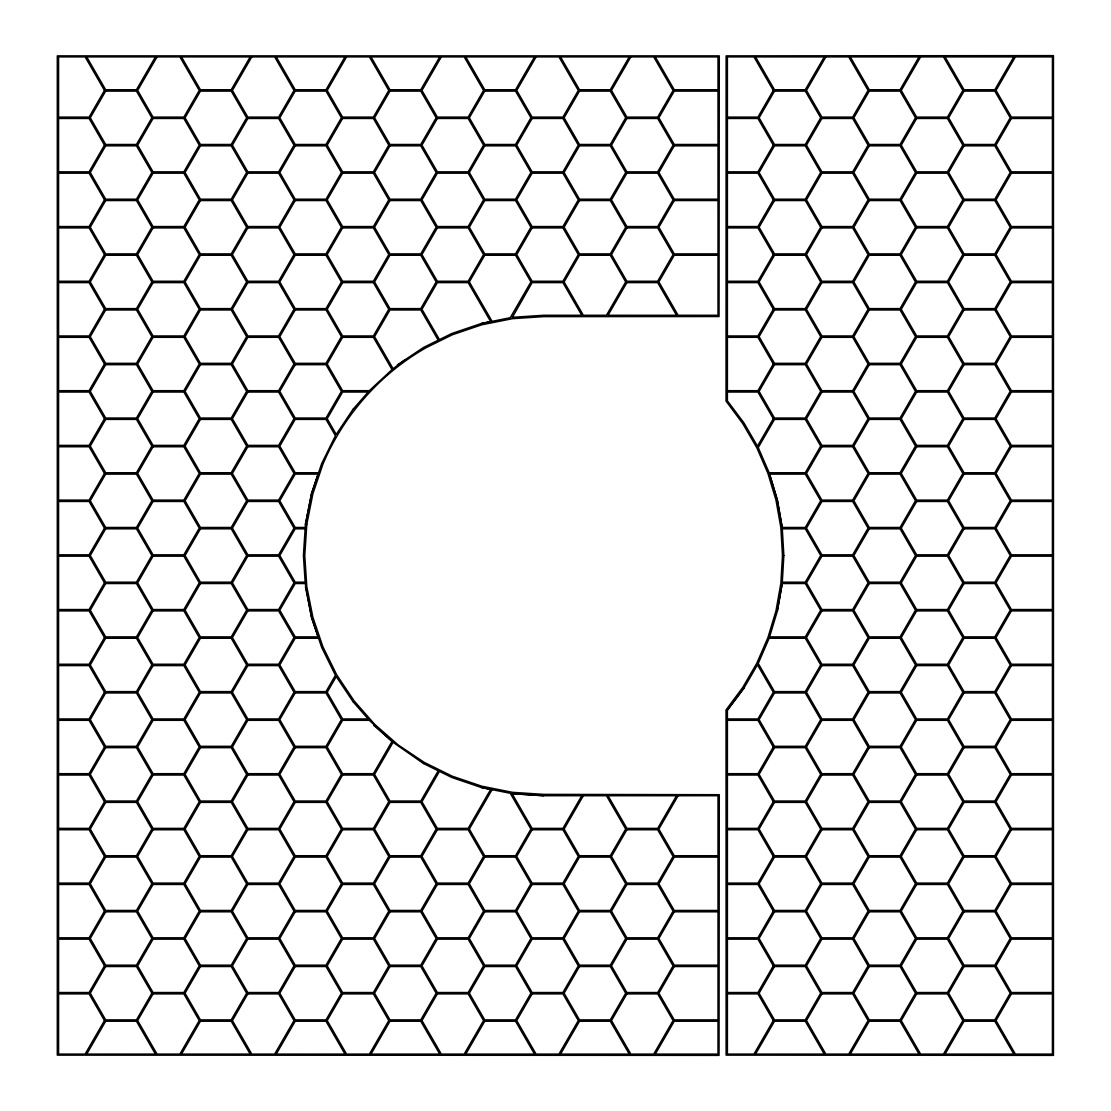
<?xml version="1.0" encoding="UTF-8"?>
<svg xmlns="http://www.w3.org/2000/svg" width="1111" height="1111" viewBox="0 0 1111 1111"><rect width="100%" height="100%" fill="white"/><g stroke="black" fill="none" stroke-linecap="round" stroke-linejoin="round"><path stroke-width="1.5" d="M305.456 524.239L305.247 527.475L295.193 527.475L279.778 500.783L295.193 474.105L318.121 474.105L311.594 493.423L305.469 524.184L311.594 493.423L318.121 474.105M777.311 611.106L782.2 583.525L805.308 583.525L820.71 610.217L805.308 636.895L769.562 636.895L777.297 611.217L782.186 583.608M782.186 527.433L777.311 499.894L769.562 474.105L805.308 474.105L820.71 500.783L805.308 527.475L782.2 527.475L777.311 499.894M321.718 463.537L335.439 435.72L326.009 419.389L295.193 419.389L279.778 446.08L295.193 472.758L318.579 472.758L321.69 463.606M743.898 688.14L757.466 664.809L773.325 692.278L757.924 718.97L727.386 718.97L727.386 710.165L743.939 688.07L727.386 710.165M392.044 741.384L373.393 773.687L342.577 773.687L327.162 746.995L342.577 720.303L369.338 720.303L392.044 741.384L373.824 725.372M490.687 789.365L468.162 828.389L437.345 828.389L421.93 801.711L439.442 771.381L451.788 777.464L481.369 787.505L490.687 789.365L481.424 787.491M353.006 409.334L336.23 434.429L327.162 418.722L342.577 392.03L368.172 392.03L353.104 409.237M397.432 364.908L423.444 347.521L438.234 340.202L420.777 309.955L389.961 309.955L374.546 336.647L393.072 368.713L405.001 359.839M481.424 323.509L490.687 321.635L468.162 282.611L437.345 282.611L421.93 309.289L439.442 339.619L451.788 333.536L481.369 323.495L490.687 321.635M512.324 317.343L543.543 315.288L581.789 315.288L562.916 282.611L532.1 282.611L512.365 317.343M512.31 793.671L543.626 795.712L581.789 795.712L562.916 828.389L532.1 828.389L512.018 793.615L543.626 795.712M318.121 636.895L295.193 636.895L279.778 610.217L295.193 583.525L305.247 583.525L311.594 617.633L318.121 636.895L311.594 617.577L305.456 586.761M423.555 763.549L438.234 770.798L420.777 801.045L389.961 801.045L374.546 774.353L393.072 742.287L423.458 763.479M777.256 499.742L769.562 474.105M353.104 701.763L336.244 676.571L327.162 692.278L342.577 718.97L368.172 718.97L353.006 701.666M321.718 647.463L335.439 675.28L326.009 691.611L295.193 691.611L279.778 664.92L295.193 638.242L318.579 638.242L321.69 647.394M782.505 555.514L780.866 583.4L775.992 610.897L767.937 637.631L756.813 663.253L742.787 687.403L726.052 709.943L726.136 1055.117L1053.45 1055.367L1053.45 55.633L726.136 55.883L726.052 401.057L742.787 423.597L756.827 447.747L767.937 473.369L775.992 500.103L780.866 527.6L782.505 555.514M783.838 555.583L782.283 582.192L805.308 582.192L820.71 555.5L805.308 528.808L782.283 528.808L783.838 555.417M305.164 528.808L303.428 555.417L305.164 582.192L295.193 582.192L279.778 555.5L295.193 528.808L305.164 528.808M306.789 524.35L304.747 555.528L306.789 586.65L312.885 617.299L322.926 646.894L336.744 674.919L354.103 700.902L374.699 724.4L398.196 744.995L424.18 762.368L452.191 776.186L481.771 786.227L512.477 792.337L543.654 794.379L719.275 794.712L719.025 1055.367L57.314 1055.117L57.314 55.883L719.275 55.883L719.025 316.538L543.612 316.621L512.477 318.663L481.771 324.773L452.233 334.8L426.652 347.396C380.42 373.477 343.591 415.167 322.94 464.065L312.899 493.659L306.789 524.35M769.131 638.242L758.216 663.42L774.492 691.611L805.308 691.611L820.71 664.92L805.308 638.242L769.131 638.242M104.503 90.435L89.088 117.127L58.564 117.127L58.564 56.883L85.13 56.883L104.503 90.435M105.656 91.102L90.255 117.794L105.656 144.486L136.472 144.486L151.888 117.794L136.472 91.102L105.656 91.102M104.503 145.152L89.088 171.844L58.564 171.844L58.564 118.46L89.088 118.46L104.503 145.152M155.457 56.883L136.472 89.769L105.656 89.769L86.672 56.883L155.457 56.883M105.656 145.819L90.255 172.511L105.656 199.202L136.472 199.202L151.888 172.511L136.472 145.819L105.656 145.819M157.012 56.883L137.639 90.435L153.04 117.127L183.857 117.127L199.272 90.435L179.899 56.883L157.012 56.883M104.503 199.869L89.088 226.547L58.564 226.547L58.564 173.177L89.088 173.177L104.503 199.869M105.656 200.535L90.255 227.227L105.656 253.905L136.472 253.905L151.888 227.227L136.472 200.535L105.656 200.535M153.04 118.46L137.639 145.152L153.04 171.844L183.857 171.844L199.272 145.152L183.857 118.46L153.04 118.46M104.503 254.572L89.088 281.264L58.564 281.264L58.564 227.894L89.088 227.894L104.503 254.572M105.656 255.252L90.255 281.93L105.656 308.622L136.472 308.622L151.888 281.93L136.472 255.252L105.656 255.252M153.04 173.177L137.639 199.869L153.04 226.547L183.857 226.547L199.272 199.869L183.857 173.177L153.04 173.177M200.424 91.102L185.023 117.794L200.424 144.486L231.241 144.486L246.656 117.794L231.241 91.102L200.424 91.102M104.503 309.289L89.088 335.98L58.564 335.98L58.564 282.611L89.088 282.611L104.503 309.289M250.225 56.883L231.241 89.769L200.424 89.769L181.44 56.883L250.225 56.883M105.656 309.955L90.255 336.647L105.656 363.339L136.472 363.339L151.888 336.647L136.472 309.955L105.656 309.955M153.04 227.894L137.639 254.572L153.04 281.264L183.857 281.264L199.272 254.572L183.857 227.894L153.04 227.894M200.424 145.819L185.023 172.511L200.424 199.202L231.241 199.202L246.656 172.511L231.241 145.819L200.424 145.819M251.766 56.883L232.393 90.435L247.809 117.127L278.625 117.127L294.026 90.435L274.667 56.883L251.766 56.883M104.503 364.005L89.088 390.697L58.564 390.697L58.564 337.313L89.088 337.313L104.503 364.005M105.656 364.672L90.255 391.364L105.656 418.055L136.472 418.055L151.888 391.364L136.472 364.672L105.656 364.672M153.04 282.611L137.639 309.289L153.04 335.98L183.857 335.98L199.272 309.289L183.857 282.611L153.04 282.611M200.424 200.535L185.023 227.227L200.424 253.905L231.241 253.905L246.656 227.227L231.241 200.535L200.424 200.535M247.809 118.46L232.393 145.152L247.809 171.844L278.625 171.844L294.026 145.152L278.625 118.46L247.809 118.46M104.503 418.722L89.088 445.4L58.564 445.4L58.564 392.03L89.088 392.03L104.503 418.722M105.656 419.389L90.255 446.08L105.656 472.758L136.472 472.758L151.888 446.08L136.472 419.389L105.656 419.389M153.04 337.313L137.639 364.005L153.04 390.697L183.857 390.697L199.272 364.005L183.857 337.313L153.04 337.313M200.424 255.252L185.023 281.93L200.424 308.622L231.241 308.622L246.656 281.93L231.241 255.252L200.424 255.252M247.809 173.177L232.393 199.869L247.809 226.547L278.625 226.547L294.026 199.869L278.625 173.177L247.809 173.177M295.193 91.102L279.778 117.794L295.193 144.486L326.009 144.486L341.41 117.794L326.009 91.102L295.193 91.102M104.503 473.425L89.088 500.117L58.564 500.117L58.564 446.747L89.088 446.747L104.503 473.425M344.993 56.883L326.009 89.769L295.193 89.769L276.208 56.883L344.993 56.883M105.656 474.105L90.255 500.783L105.656 527.475L136.472 527.475L151.888 500.783L136.472 474.105L105.656 474.105M153.04 392.03L137.639 418.722L153.04 445.4L183.857 445.4L199.272 418.722L183.857 392.03L153.04 392.03M200.424 309.955L185.023 336.647L200.424 363.339L231.241 363.339L246.656 336.647L231.241 309.955L200.424 309.955M247.809 227.894L232.393 254.572L247.809 281.264L278.625 281.264L294.026 254.572L278.625 227.894L247.809 227.894M295.193 145.819L279.778 172.511L295.193 199.202L326.009 199.202L341.41 172.511L326.009 145.819L295.193 145.819M346.535 56.883L327.162 90.435L342.577 117.127L373.393 117.127L388.794 90.435L369.435 56.883L346.535 56.883M104.503 528.142L89.088 554.833L58.564 554.833L58.564 501.45L89.088 501.45L104.503 528.142M105.656 528.808L90.255 555.5L105.656 582.192L136.472 582.192L151.888 555.5L136.472 528.808L105.656 528.808M153.04 446.747L137.639 473.425L153.04 500.117L183.857 500.117L199.272 473.425L183.857 446.747L153.04 446.747M200.424 364.672L185.023 391.364L200.424 418.055L231.241 418.055L246.656 391.364L231.241 364.672L200.424 364.672M247.809 282.611L232.393 309.289L247.809 335.98L278.625 335.98L294.026 309.289L278.625 282.611L247.809 282.611M295.193 200.535L279.778 227.227L295.193 253.905L326.009 253.905L341.41 227.227L326.009 200.535L295.193 200.535M342.577 118.46L327.162 145.152L342.577 171.844L373.393 171.844L388.794 145.152L373.393 118.46L342.577 118.46M104.503 582.858L89.088 609.55L58.564 609.55L58.564 556.167L89.088 556.167L104.503 582.858M105.656 583.525L90.255 610.217L105.656 636.895L136.472 636.895L151.888 610.217L136.472 583.525L105.656 583.525M153.04 501.45L137.639 528.142L153.04 554.833L183.857 554.833L199.272 528.142L183.857 501.45L153.04 501.45M200.424 419.389L185.023 446.08L200.424 472.758L231.241 472.758L246.656 446.08L231.241 419.389L200.424 419.389M247.809 337.313L232.393 364.005L247.809 390.697L278.625 390.697L294.026 364.005L278.625 337.313L247.809 337.313M295.193 255.252L279.778 281.93L295.193 308.622L326.009 308.622L341.41 281.93L326.009 255.252L295.193 255.252M342.577 173.177L327.162 199.869L342.577 226.547L373.393 226.547L388.794 199.869L373.393 173.177L342.577 173.177M389.961 91.102L374.546 117.794L389.961 144.486L420.777 144.486L436.179 117.794L420.777 91.102L389.961 91.102M104.503 637.575L89.088 664.253L58.564 664.253L58.564 610.883L89.088 610.883L104.503 637.575M439.762 56.883L420.777 89.769L389.961 89.769L370.977 56.883L439.762 56.883M105.656 638.242L90.255 664.92L105.656 691.611L136.472 691.611L151.888 664.92L136.472 638.242L105.656 638.242M153.04 556.167L137.639 582.858L153.04 609.55L183.857 609.55L199.272 582.858L183.857 556.167L153.04 556.167M200.424 474.105L185.023 500.783L200.424 527.475L231.241 527.475L246.656 500.783L231.241 474.105L200.424 474.105M247.809 392.03L232.393 418.722L247.809 445.4L278.625 445.4L294.026 418.722L278.625 392.03L247.809 392.03M295.193 309.955L279.778 336.647L295.193 363.339L326.009 363.339L341.41 336.647L326.009 309.955L295.193 309.955M342.577 227.894L327.162 254.572L342.577 281.264L373.393 281.264L388.794 254.572L373.393 227.894L342.577 227.894M389.961 145.819L374.546 172.511L389.961 199.202L420.777 199.202L436.179 172.511L420.777 145.819L389.961 145.819M441.303 56.883L421.93 90.435L437.345 117.127L468.162 117.127L483.563 90.435L464.19 56.883L441.303 56.883M104.503 692.278L89.088 718.97L58.564 718.97L58.564 665.6L89.088 665.6L104.503 692.278M105.656 692.945L90.255 719.636L105.656 746.328L136.472 746.328L151.888 719.636L136.472 692.945L105.656 692.945M153.04 610.883L137.639 637.575L153.04 664.253L183.857 664.253L199.272 637.575L183.857 610.883L153.04 610.883M200.424 528.808L185.023 555.5L200.424 582.192L231.241 582.192L246.656 555.5L231.241 528.808L200.424 528.808M247.809 446.747L232.393 473.425L247.809 500.117L278.625 500.117L294.026 473.425L278.625 446.747L247.809 446.747M295.193 364.672L279.778 391.364L295.193 418.055L326.009 418.055L341.41 391.364L326.009 364.672L295.193 364.672M342.577 282.611L327.162 309.289L342.577 335.98L373.393 335.98L388.794 309.289L373.393 282.611L342.577 282.611M389.961 200.535L374.546 227.227L389.961 253.905L420.777 253.905L436.179 227.227L420.777 200.535L389.961 200.535M437.345 118.46L421.93 145.152L437.345 171.844L468.162 171.844L483.563 145.152L468.162 118.46L437.345 118.46M104.503 746.995L89.088 773.687L58.564 773.687L58.564 720.303L89.088 720.303L104.503 746.995M105.656 747.661L90.255 774.353L105.656 801.045L136.472 801.045L151.888 774.353L136.472 747.661L105.656 747.661M153.04 665.6L137.639 692.278L153.04 718.97L183.857 718.97L199.272 692.278L183.857 665.6L153.04 665.6M200.424 583.525L185.023 610.217L200.424 636.895L231.241 636.895L246.656 610.217L231.241 583.525L200.424 583.525M247.809 501.45L232.393 528.142L247.809 554.833L278.625 554.833L294.026 528.142L278.625 501.45L247.809 501.45M342.577 337.313L327.162 364.005L342.577 390.697L369.338 390.697L392.044 369.616L373.393 337.313L342.577 337.313M389.961 255.252L374.546 281.93L389.961 308.622L420.777 308.622L436.179 281.93L420.777 255.252L389.961 255.252M437.345 173.177L421.93 199.869L437.345 226.547L468.162 226.547L483.563 199.869L468.162 173.177L437.345 173.177M484.729 91.102L469.314 117.794L484.729 144.486L515.546 144.486L530.947 117.794L515.546 91.102L484.729 91.102M104.503 801.711L89.088 828.389L58.564 828.389L58.564 775.02L89.088 775.02L104.503 801.711M534.53 56.883L515.546 89.769L484.729 89.769L465.745 56.883L534.53 56.883M105.656 802.378L90.255 829.07L105.656 855.748L136.472 855.748L151.888 829.07L136.472 802.378L105.656 802.378M153.04 720.303L137.639 746.995L153.04 773.687L183.857 773.687L199.272 746.995L183.857 720.303L153.04 720.303M200.424 638.242L185.023 664.92L200.424 691.611L231.241 691.611L246.656 664.92L231.241 638.242L200.424 638.242M247.809 556.167L232.393 582.858L247.809 609.55L278.625 609.55L294.026 582.858L278.625 556.167L247.809 556.167M437.345 227.894L421.93 254.572L437.345 281.264L468.162 281.264L483.563 254.572L468.162 227.894L437.345 227.894M484.729 145.819L469.314 172.511L484.729 199.202L515.546 199.202L530.947 172.511L515.546 145.819L484.729 145.819M536.071 56.883L516.698 90.435L532.1 117.127L562.916 117.127L578.331 90.435L558.958 56.883L536.071 56.883M104.503 856.428L89.088 883.106L58.564 883.106L58.564 829.736L89.088 829.736L104.503 856.428M200.424 692.945L185.023 719.636L200.424 746.328L231.241 746.328L246.656 719.636L231.241 692.945L200.424 692.945M105.656 857.095L90.255 883.773L105.656 910.464L136.472 910.464L151.888 883.773L136.472 857.095L105.656 857.095M153.04 775.02L137.639 801.711L153.04 828.389L183.857 828.389L199.272 801.711L183.857 775.02L153.04 775.02M247.809 610.883L232.393 637.575L247.809 664.253L278.625 664.253L294.026 637.575L278.625 610.883L247.809 610.883M484.729 200.535L469.314 227.227L484.729 253.905L515.546 253.905L530.947 227.227L515.546 200.535L484.729 200.535M532.1 118.46L516.698 145.152L532.1 171.844L562.916 171.844L578.331 145.152L562.916 118.46L532.1 118.46M104.503 911.131L89.088 937.823L58.564 937.823L58.564 884.453L89.088 884.453L104.503 911.131M105.656 911.798L90.255 938.489L105.656 965.181L136.472 965.181L151.888 938.489L136.472 911.798L105.656 911.798M153.04 829.736L137.639 856.428L153.04 883.106L183.857 883.106L199.272 856.428L183.857 829.736L153.04 829.736M200.424 747.661L185.023 774.353L200.424 801.045L231.241 801.045L246.656 774.353L231.241 747.661L200.424 747.661M247.809 665.6L232.393 692.278L247.809 718.97L278.625 718.97L294.026 692.278L278.625 665.6L247.809 665.6M484.729 255.252L469.314 281.93L492.076 321.357L510.282 317.732L530.947 281.93L515.546 255.252L484.729 255.252M532.1 173.177L516.698 199.869L532.1 226.547L562.916 226.547L578.331 199.869L562.916 173.177L532.1 173.177M579.484 91.102L564.082 117.794L579.484 144.486L610.3 144.486L625.715 117.794L610.3 91.102L579.484 91.102M104.503 965.848L89.088 992.54L58.564 992.54L58.564 939.156L89.088 939.156L104.503 965.848M629.284 56.883L610.3 89.769L579.484 89.769L560.5 56.883L629.284 56.883M105.656 966.514L90.255 993.206L105.656 1019.898L136.472 1019.898L151.888 993.206L136.472 966.514L105.656 966.514M153.04 884.453L137.639 911.131L153.04 937.823L183.857 937.823L199.272 911.131L183.857 884.453L153.04 884.453M200.424 802.378L185.023 829.07L200.424 855.748L231.241 855.748L246.656 829.07L231.241 802.378L200.424 802.378M247.809 720.303L232.393 746.995L247.809 773.687L278.625 773.687L294.026 746.995L278.625 720.303L247.809 720.303M532.1 227.894L516.698 254.572L532.1 281.264L562.916 281.264L578.331 254.572L562.916 227.894L532.1 227.894M579.484 145.819L564.082 172.511L579.484 199.202L610.3 199.202L625.715 172.511L610.3 145.819L579.484 145.819M630.84 56.883L611.467 90.435L626.868 117.127L657.684 117.127L673.099 90.435L653.726 56.883L630.84 56.883M104.503 1020.565L85.13 1054.117L58.564 1054.117L58.564 993.873L89.088 993.873L104.503 1020.565M105.656 1021.231L86.672 1054.117L155.457 1054.117L136.472 1021.231L105.656 1021.231M153.04 939.156L137.639 965.848L153.04 992.54L183.857 992.54L199.272 965.848L183.857 939.156L153.04 939.156M200.424 857.095L185.023 883.773L200.424 910.464L231.241 910.464L246.656 883.773L231.241 857.095L200.424 857.095M247.809 775.02L232.393 801.711L247.809 828.389L278.625 828.389L294.026 801.711L278.625 775.02L247.809 775.02M295.193 692.945L279.778 719.636L295.193 746.328L326.009 746.328L341.41 719.636L326.009 692.945L295.193 692.945M579.484 200.535L564.082 227.227L579.484 253.905L610.3 253.905L625.715 227.227L610.3 200.535L579.484 200.535M626.868 118.46L611.467 145.152L626.868 171.844L657.684 171.844L673.099 145.152L657.684 118.46L626.868 118.46M153.04 993.873L137.639 1020.565L157.012 1054.117L179.899 1054.117L199.272 1020.565L183.857 993.873L153.04 993.873M200.424 911.798L185.023 938.489L200.424 965.181L231.241 965.181L246.656 938.489L231.241 911.798L200.424 911.798M247.809 829.736L232.393 856.428L247.809 883.106L278.625 883.106L294.026 856.428L278.625 829.736L247.809 829.736M295.193 747.661L279.778 774.353L295.193 801.045L326.009 801.045L341.41 774.353L326.009 747.661L295.193 747.661M579.484 255.252L564.082 281.93L583.331 315.288L606.453 315.288L625.715 281.93L610.3 255.252L579.484 255.252M626.868 173.177L611.467 199.869L626.868 226.547L657.684 226.547L673.099 199.869L657.684 173.177L626.868 173.177M674.252 91.102L658.851 117.794L674.252 144.486L718.025 144.486L718.025 91.102L674.252 91.102M200.424 966.514L185.023 993.206L200.424 1019.898L231.241 1019.898L246.656 993.206L231.241 966.514L200.424 966.514M247.809 884.453L232.393 911.131L247.809 937.823L278.625 937.823L294.026 911.131L278.625 884.453L247.809 884.453M626.868 227.894L611.467 254.572L626.868 281.264L657.684 281.264L673.099 254.572L657.684 227.894L626.868 227.894M674.252 145.819L658.851 172.511L674.252 199.202L718.025 199.202L718.025 145.819L674.252 145.819M295.193 802.378L279.778 829.07L295.193 855.748L326.009 855.748L341.41 829.07L326.009 802.378L295.193 802.378M200.424 1021.231L181.44 1054.117L250.225 1054.117L231.241 1021.231L200.424 1021.231M247.809 939.156L232.393 965.848L247.809 992.54L278.625 992.54L294.026 965.848L278.625 939.156L247.809 939.156M295.193 857.095L279.778 883.773L295.193 910.464L326.009 910.464L341.41 883.773L326.009 857.095L295.193 857.095M342.577 775.02L327.162 801.711L342.577 828.389L373.393 828.389L388.794 801.711L373.393 775.02L342.577 775.02M626.868 282.611L608.009 315.288L676.557 315.288L657.684 282.611L626.868 282.611M674.252 200.535L658.851 227.227L674.252 253.905L718.025 253.905L718.025 200.535L674.252 200.535M247.809 993.873L232.393 1020.565L251.766 1054.117L274.667 1054.117L294.026 1020.565L278.625 993.873L247.809 993.873M295.193 911.798L279.778 938.489L295.193 965.181L326.009 965.181L341.41 938.489L326.009 911.798L295.193 911.798M342.577 829.736L327.162 856.428L342.577 883.106L373.393 883.106L388.794 856.428L373.393 829.736L342.577 829.736M674.252 255.252L658.851 281.93L678.099 315.288L718.025 315.288L718.025 255.252L674.252 255.252M773.325 90.435L757.924 117.127L727.386 117.127L727.386 56.883L753.966 56.883L773.325 90.435M774.492 91.102L759.077 117.794L774.492 144.486L805.308 144.486L820.71 117.794L805.308 91.102L774.492 91.102M295.193 966.514L279.778 993.206L295.193 1019.898L326.009 1019.898L341.41 993.206L326.009 966.514L295.193 966.514M342.577 884.453L327.162 911.131L342.577 937.823L373.393 937.823L388.794 911.131L373.393 884.453L342.577 884.453M389.961 802.378L374.546 829.07L389.961 855.748L420.777 855.748L436.179 829.07L420.777 802.378L389.961 802.378M773.325 145.152L757.924 171.844L727.386 171.844L727.386 118.46L757.924 118.46L773.325 145.152M824.293 56.883L805.308 89.769L774.492 89.769L755.508 56.883L824.293 56.883M774.492 145.819L759.077 172.511L774.492 199.202L805.308 199.202L820.71 172.511L805.308 145.819L774.492 145.819M825.834 56.883L806.461 90.435L821.876 117.127L852.692 117.127L868.094 90.435L848.721 56.883L825.834 56.883M295.193 1021.231L276.208 1054.117L344.993 1054.117L326.009 1021.231L295.193 1021.231M342.577 939.156L327.162 965.848L342.577 992.54L373.393 992.54L388.794 965.848L373.393 939.156L342.577 939.156M389.961 857.095L374.546 883.773L389.961 910.464L420.777 910.464L436.179 883.773L420.777 857.095L389.961 857.095M773.325 199.869L757.924 226.547L727.386 226.547L727.386 173.177L757.924 173.177L773.325 199.869M774.492 200.535L759.077 227.227L774.492 253.905L805.308 253.905L820.71 227.227L805.308 200.535L774.492 200.535M821.876 118.46L806.461 145.152L821.876 171.844L852.692 171.844L868.094 145.152L852.692 118.46L821.876 118.46M342.577 993.873L327.162 1020.565L346.535 1054.117L369.435 1054.117L388.794 1020.565L373.393 993.873L342.577 993.873M389.961 911.798L374.546 938.489L389.961 965.181L420.777 965.181L436.179 938.489L420.777 911.798L389.961 911.798M437.345 829.736L421.93 856.428L437.345 883.106L468.162 883.106L483.563 856.428L468.162 829.736L437.345 829.736M773.325 254.572L757.924 281.264L727.386 281.264L727.386 227.894L757.924 227.894L773.325 254.572M774.492 255.252L759.077 281.93L774.492 308.622L805.308 308.622L820.71 281.93L805.308 255.252L774.492 255.252M821.876 173.177L806.461 199.869L821.876 226.547L852.692 226.547L868.094 199.869L852.692 173.177L821.876 173.177M869.26 91.102L853.845 117.794L869.26 144.486L900.077 144.486L915.478 117.794L900.077 91.102L869.26 91.102M389.961 966.514L374.546 993.206L389.961 1019.898L420.777 1019.898L436.179 993.206L420.777 966.514L389.961 966.514M437.345 884.453L421.93 911.131L437.345 937.823L468.162 937.823L483.563 911.131L468.162 884.453L437.345 884.453M492.076 789.643L469.314 829.07L484.729 855.748L515.546 855.748L530.947 829.07L510.282 793.268L492.076 789.643M773.325 309.289L757.924 335.98L727.386 335.98L727.386 282.611L757.924 282.611L773.325 309.289M919.061 56.883L900.077 89.769L869.26 89.769L850.276 56.883L919.061 56.883M774.492 309.955L759.077 336.647L774.492 363.339L805.308 363.339L820.71 336.647L805.308 309.955L774.492 309.955M821.876 227.894L806.461 254.572L821.876 281.264L852.692 281.264L868.094 254.572L852.692 227.894L821.876 227.894M869.26 145.819L853.845 172.511L869.26 199.202L900.077 199.202L915.478 172.511L900.077 145.819L869.26 145.819M920.602 56.883L901.229 90.435L916.644 117.127L947.461 117.127L962.862 90.435L943.489 56.883L920.602 56.883M389.961 1021.231L370.977 1054.117L439.762 1054.117L420.777 1021.231L389.961 1021.231M437.345 939.156L421.93 965.848L437.345 992.54L468.162 992.54L483.563 965.848L468.162 939.156L437.345 939.156M484.729 857.095L469.314 883.773L484.729 910.464L515.546 910.464L530.947 883.773L515.546 857.095L484.729 857.095M773.325 364.005L757.924 390.697L727.386 390.697L727.386 337.313L757.924 337.313L773.325 364.005M774.492 364.672L759.077 391.364L774.492 418.055L805.308 418.055L820.71 391.364L805.308 364.672L774.492 364.672M821.876 282.611L806.461 309.289L821.876 335.98L852.692 335.98L868.094 309.289L852.692 282.611L821.876 282.611M869.26 200.535L853.845 227.227L869.26 253.905L900.077 253.905L915.478 227.227L900.077 200.535L869.26 200.535M916.644 118.46L901.229 145.152L916.644 171.844L947.461 171.844L962.862 145.152L947.461 118.46L916.644 118.46M437.345 993.873L421.93 1020.565L441.303 1054.117L464.19 1054.117L483.563 1020.565L468.162 993.873L437.345 993.873M484.729 911.798L469.314 938.489L484.729 965.181L515.546 965.181L530.947 938.489L515.546 911.798L484.729 911.798M532.1 829.736L516.698 856.428L532.1 883.106L562.916 883.106L578.331 856.428L562.916 829.736L532.1 829.736M773.325 418.722L757.466 446.191L743.87 422.819L727.386 400.835L727.386 392.03L757.924 392.03L773.325 418.722M774.492 419.389L758.216 447.58L769.131 472.758L805.308 472.758L820.71 446.08L805.308 419.389L774.492 419.389M821.876 337.313L806.461 364.005L821.876 390.697L852.692 390.697L868.094 364.005L852.692 337.313L821.876 337.313M916.644 173.177L901.229 199.869L916.644 226.547L947.461 226.547L962.862 199.869L947.461 173.177L916.644 173.177M964.015 91.102L948.613 117.794L964.015 144.486L994.831 144.486L1010.246 117.794L994.831 91.102L964.015 91.102M869.26 255.252L853.845 281.93L869.26 308.622L900.077 308.622L915.478 281.93L900.077 255.252L869.26 255.252M484.729 966.514L469.314 993.206L484.729 1019.898L515.546 1019.898L530.947 993.206L515.546 966.514L484.729 966.514M532.1 884.453L516.698 911.131L532.1 937.823L562.916 937.823L578.331 911.131L562.916 884.453L532.1 884.453M583.331 795.712L564.082 829.07L579.484 855.748L610.3 855.748L625.715 829.07L606.453 795.712L583.331 795.712M1013.829 56.883L994.831 89.769L964.015 89.769L945.03 56.883L1013.829 56.883M821.876 392.03L806.461 418.722L821.876 445.4L852.692 445.4L868.094 418.722L852.692 392.03L821.876 392.03M869.26 309.955L853.845 336.647L869.26 363.339L900.077 363.339L915.478 336.647L900.077 309.955L869.26 309.955M916.644 227.894L901.229 254.572L916.644 281.264L947.461 281.264L962.862 254.572L947.461 227.894L916.644 227.894M964.015 145.819L948.613 172.511L964.015 199.202L994.831 199.202L1010.246 172.511L994.831 145.819L964.015 145.819M1015.371 56.883L995.998 90.435L1011.399 117.127L1052.436 117.127L1052.436 56.883L1015.371 56.883M484.729 1021.231L465.745 1054.117L534.53 1054.117L515.546 1021.231L484.729 1021.231M532.1 939.156L516.698 965.848L532.1 992.54L562.916 992.54L578.331 965.848L562.916 939.156L532.1 939.156M579.484 857.095L564.082 883.773L579.484 910.464L610.3 910.464L625.715 883.773L610.3 857.095L579.484 857.095M821.876 446.747L806.461 473.425L821.876 500.117L852.692 500.117L868.094 473.425L852.692 446.747L821.876 446.747M869.26 364.672L853.845 391.364L869.26 418.055L900.077 418.055L915.478 391.364L900.077 364.672L869.26 364.672M916.644 282.611L901.229 309.289L916.644 335.98L947.461 335.98L962.862 309.289L947.461 282.611L916.644 282.611M964.015 200.535L948.613 227.227L964.015 253.905L994.831 253.905L1010.246 227.227L994.831 200.535L964.015 200.535M1011.399 118.46L995.998 145.152L1011.399 171.844L1052.436 171.844L1052.436 118.46L1011.399 118.46M532.1 993.873L516.698 1020.565L536.071 1054.117L558.958 1054.117L578.331 1020.565L562.916 993.873L532.1 993.873M579.484 911.798L564.082 938.489L579.484 965.181L610.3 965.181L625.715 938.489L610.3 911.798L579.484 911.798M626.868 829.736L611.467 856.428L626.868 883.106L657.684 883.106L673.099 856.428L657.684 829.736L626.868 829.736M821.876 501.45L806.461 528.142L821.876 554.833L852.692 554.833L868.094 528.142L852.692 501.45L821.876 501.45M869.26 419.389L853.845 446.08L869.26 472.758L900.077 472.758L915.478 446.08L900.077 419.389L869.26 419.389M916.644 337.313L901.229 364.005L916.644 390.697L947.461 390.697L962.862 364.005L947.461 337.313L916.644 337.313M964.015 255.252L948.613 281.93L964.015 308.622L994.831 308.622L1010.246 281.93L994.831 255.252L964.015 255.252M1011.399 173.177L995.998 199.869L1011.399 226.547L1052.436 226.547L1052.436 173.177L1011.399 173.177M676.557 795.712L657.684 828.389L626.868 828.389L608.009 795.712L676.557 795.712M579.484 966.514L564.082 993.206L579.484 1019.898L610.3 1019.898L625.715 993.206L610.3 966.514L579.484 966.514M626.868 884.453L611.467 911.131L626.868 937.823L657.684 937.823L673.099 911.131L657.684 884.453L626.868 884.453M678.099 795.712L658.851 829.07L674.252 855.748L718.025 855.748L718.025 795.712L678.099 795.712M821.876 556.167L806.461 582.858L821.876 609.55L852.692 609.55L868.094 582.858L852.692 556.167L821.876 556.167M869.26 474.105L853.845 500.783L869.26 527.475L900.077 527.475L915.478 500.783L900.077 474.105L869.26 474.105M916.644 392.03L901.229 418.722L916.644 445.4L947.461 445.4L962.862 418.722L947.461 392.03L916.644 392.03M964.015 309.955L948.613 336.647L964.015 363.339L994.831 363.339L1010.246 336.647L994.831 309.955L964.015 309.955M1011.399 227.894L995.998 254.572L1011.399 281.264L1052.436 281.264L1052.436 227.894L1011.399 227.894M579.484 1021.231L560.5 1054.117L629.284 1054.117L610.3 1021.231L579.484 1021.231M626.868 939.156L611.467 965.848L626.868 992.54L657.684 992.54L673.099 965.848L657.684 939.156L626.868 939.156M674.252 857.095L658.851 883.773L674.252 910.464L718.025 910.464L718.025 857.095L674.252 857.095M774.492 692.945L759.077 719.636L774.492 746.328L805.308 746.328L820.71 719.636L805.308 692.945L774.492 692.945M821.876 610.883L806.461 637.575L821.876 664.253L852.692 664.253L868.094 637.575L852.692 610.883L821.876 610.883M869.26 528.808L853.845 555.5L869.26 582.192L900.077 582.192L915.478 555.5L900.077 528.808L869.26 528.808M916.644 446.747L901.229 473.425L916.644 500.117L947.461 500.117L962.862 473.425L947.461 446.747L916.644 446.747M964.015 364.672L948.613 391.364L964.015 418.055L994.831 418.055L1010.246 391.364L994.831 364.672L964.015 364.672M1011.399 282.611L995.998 309.289L1011.399 335.98L1052.436 335.98L1052.436 282.611L1011.399 282.611M626.868 993.873L611.467 1020.565L630.84 1054.117L653.726 1054.117L673.099 1020.565L657.684 993.873L626.868 993.873M674.252 911.798L658.851 938.489L674.252 965.181L718.025 965.181L718.025 911.798L674.252 911.798M773.325 746.995L757.924 773.687L727.386 773.687L727.386 720.303L757.924 720.303L773.325 746.995M774.492 747.661L759.077 774.353L774.492 801.045L805.308 801.045L820.71 774.353L805.308 747.661L774.492 747.661M821.876 665.6L806.461 692.278L821.876 718.97L852.692 718.97L868.094 692.278L852.692 665.6L821.876 665.6M869.26 583.525L853.845 610.217L869.26 636.895L900.077 636.895L915.478 610.217L900.077 583.525L869.26 583.525M916.644 501.45L901.229 528.142L916.644 554.833L947.461 554.833L962.862 528.142L947.461 501.45L916.644 501.45M964.015 419.389L948.613 446.08L964.015 472.758L994.831 472.758L1010.246 446.08L994.831 419.389L964.015 419.389M1011.399 337.313L995.998 364.005L1011.399 390.697L1052.436 390.697L1052.436 337.313L1011.399 337.313M674.252 966.514L658.851 993.206L674.252 1019.898L718.025 1019.898L718.025 966.514L674.252 966.514M773.325 801.711L757.924 828.389L727.386 828.389L727.386 775.02L757.924 775.02L773.325 801.711M774.492 802.378L759.077 829.07L774.492 855.748L805.308 855.748L820.71 829.07L805.308 802.378L774.492 802.378M821.876 720.303L806.461 746.995L821.876 773.687L852.692 773.687L868.094 746.995L852.692 720.303L821.876 720.303M869.26 638.242L853.845 664.92L869.26 691.611L900.077 691.611L915.478 664.92L900.077 638.242L869.26 638.242M916.644 556.167L901.229 582.858L916.644 609.55L947.461 609.55L962.862 582.858L947.461 556.167L916.644 556.167M964.015 474.105L948.613 500.783L964.015 527.475L994.831 527.475L1010.246 500.783L994.831 474.105L964.015 474.105M1011.399 392.03L995.998 418.722L1011.399 445.4L1052.436 445.4L1052.436 392.03L1011.399 392.03M674.252 1021.231L655.268 1054.117L718.025 1054.117L718.025 1021.231L674.252 1021.231M773.325 856.428L757.924 883.106L727.386 883.106L727.386 829.736L757.924 829.736L773.325 856.428M774.492 857.095L759.077 883.773L774.492 910.464L805.308 910.464L820.71 883.773L805.308 857.095L774.492 857.095M821.876 775.02L806.461 801.711L821.876 828.389L852.692 828.389L868.094 801.711L852.692 775.02L821.876 775.02M869.26 692.945L853.845 719.636L869.26 746.328L900.077 746.328L915.478 719.636L900.077 692.945L869.26 692.945M916.644 610.883L901.229 637.575L916.644 664.253L947.461 664.253L962.862 637.575L947.461 610.883L916.644 610.883M964.015 528.808L948.613 555.5L964.015 582.192L994.831 582.192L1010.246 555.5L994.831 528.808L964.015 528.808M1011.399 446.747L995.998 473.425L1011.399 500.117L1052.436 500.117L1052.436 446.747L1011.399 446.747M773.325 911.131L757.924 937.823L727.386 937.823L727.386 884.453L757.924 884.453L773.325 911.131M774.492 911.798L759.077 938.489L774.492 965.181L805.308 965.181L820.71 938.489L805.308 911.798L774.492 911.798M821.876 829.736L806.461 856.428L821.876 883.106L852.692 883.106L868.094 856.428L852.692 829.736L821.876 829.736M869.26 747.661L853.845 774.353L869.26 801.045L900.077 801.045L915.478 774.353L900.077 747.661L869.26 747.661M916.644 665.6L901.229 692.278L916.644 718.97L947.461 718.97L962.862 692.278L947.461 665.6L916.644 665.6M964.015 583.525L948.613 610.217L964.015 636.895L994.831 636.895L1010.246 610.217L994.831 583.525L964.015 583.525M1011.399 501.45L995.998 528.142L1011.399 554.833L1052.436 554.833L1052.436 501.45L1011.399 501.45M773.325 965.848L757.924 992.54L727.386 992.54L727.386 939.156L757.924 939.156L773.325 965.848M774.492 966.514L759.077 993.206L774.492 1019.898L805.308 1019.898L820.71 993.206L805.308 966.514L774.492 966.514M821.876 884.453L806.461 911.131L821.876 937.823L852.692 937.823L868.094 911.131L852.692 884.453L821.876 884.453M869.26 802.378L853.845 829.07L869.26 855.748L900.077 855.748L915.478 829.07L900.077 802.378L869.26 802.378M916.644 720.303L901.229 746.995L916.644 773.687L947.461 773.687L962.862 746.995L947.461 720.303L916.644 720.303M964.015 638.242L948.613 664.92L964.015 691.611L994.831 691.611L1010.246 664.92L994.831 638.242L964.015 638.242M1011.399 556.167L995.998 582.858L1011.399 609.55L1052.436 609.55L1052.436 556.167L1011.399 556.167M773.325 1020.565L753.966 1054.117L727.386 1054.117L727.386 993.873L757.924 993.873L773.325 1020.565M774.492 1021.231L755.508 1054.117L824.293 1054.117L805.308 1021.231L774.492 1021.231M821.876 939.156L806.461 965.848L821.876 992.54L852.692 992.54L868.094 965.848L852.692 939.156L821.876 939.156M869.26 857.095L853.845 883.773L869.26 910.464L900.077 910.464L915.478 883.773L900.077 857.095L869.26 857.095M916.644 775.02L901.229 801.711L916.644 828.389L947.461 828.389L962.862 801.711L947.461 775.02L916.644 775.02M964.015 692.945L948.613 719.636L964.015 746.328L994.831 746.328L1010.246 719.636L994.831 692.945L964.015 692.945M1011.399 610.883L995.998 637.575L1011.399 664.253L1052.436 664.253L1052.436 610.883L1011.399 610.883M821.876 993.873L806.461 1020.565L825.834 1054.117L848.721 1054.117L868.094 1020.565L852.692 993.873L821.876 993.873M869.26 911.798L853.845 938.489L869.26 965.181L900.077 965.181L915.478 938.489L900.077 911.798L869.26 911.798M916.644 829.736L901.229 856.428L916.644 883.106L947.461 883.106L962.862 856.428L947.461 829.736L916.644 829.736M964.015 747.661L948.613 774.353L964.015 801.045L994.831 801.045L1010.246 774.353L994.831 747.661L964.015 747.661M1011.399 665.6L995.998 692.278L1011.399 718.97L1052.436 718.97L1052.436 665.6L1011.399 665.6M869.26 966.514L853.845 993.206L869.26 1019.898L900.077 1019.898L915.478 993.206L900.077 966.514L869.26 966.514M916.644 884.453L901.229 911.131L916.644 937.823L947.461 937.823L962.862 911.131L947.461 884.453L916.644 884.453M964.015 802.378L948.613 829.07L964.015 855.748L994.831 855.748L1010.246 829.07L994.831 802.378L964.015 802.378M1011.399 720.303L995.998 746.995L1011.399 773.687L1052.436 773.687L1052.436 720.303L1011.399 720.303M869.26 1021.231L850.276 1054.117L919.061 1054.117L900.077 1021.231L869.26 1021.231M916.644 939.156L901.229 965.848L916.644 992.54L947.461 992.54L962.862 965.848L947.461 939.156L916.644 939.156M964.015 857.095L948.613 883.773L964.015 910.464L994.831 910.464L1010.246 883.773L994.831 857.095L964.015 857.095M1011.399 775.02L995.998 801.711L1011.399 828.389L1052.436 828.389L1052.436 775.02L1011.399 775.02M916.644 993.873L901.229 1020.565L920.602 1054.117L943.489 1054.117L962.862 1020.565L947.461 993.873L916.644 993.873M964.015 911.798L948.613 938.489L964.015 965.181L994.831 965.181L1010.246 938.489L994.831 911.798L964.015 911.798M1011.399 829.736L995.998 856.428L1011.399 883.106L1052.436 883.106L1052.436 829.736L1011.399 829.736M964.015 966.514L948.613 993.206L964.015 1019.898L994.831 1019.898L1010.246 993.206L994.831 966.514L964.015 966.514M1011.399 884.453L995.998 911.131L1011.399 937.823L1052.436 937.823L1052.436 884.453L1011.399 884.453M964.015 1021.231L945.03 1054.117L1013.829 1054.117L994.831 1021.231L964.015 1021.231M1011.399 939.156L995.998 965.848L1011.399 992.54L1052.436 992.54L1052.436 939.156L1011.399 939.156M1011.399 993.873L995.998 1020.565L1015.371 1054.117L1052.436 1054.117L1052.436 993.873L1011.399 993.873M718.025 56.883L655.268 56.883L674.252 89.769L718.025 89.769L718.025 56.883"/></g></svg>
